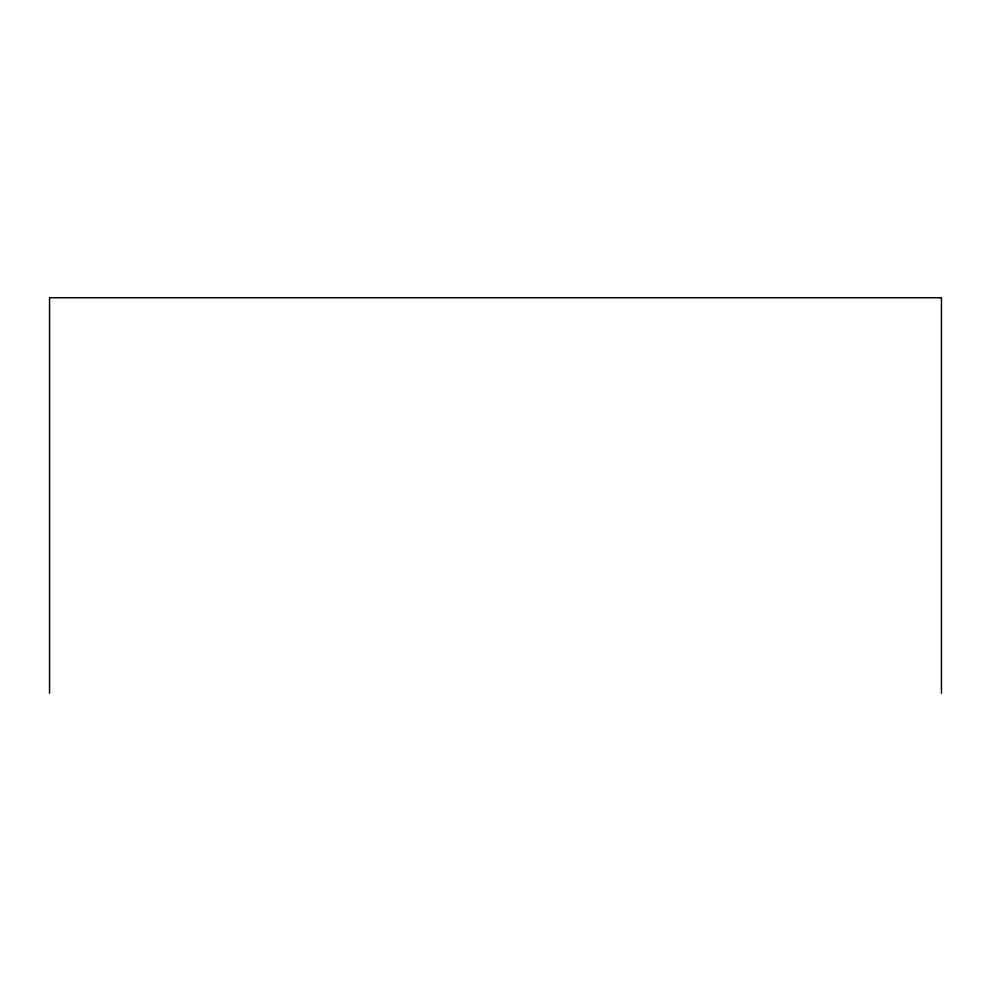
<?xml version="1.0" encoding="UTF-8"?>
<svg xmlns="http://www.w3.org/2000/svg" width="991" height="991" viewBox="0 0 991 991"><rect width="100%" height="100%" fill="white"/><g stroke="black" fill="none" stroke-linecap="round" stroke-linejoin="round"><path stroke-width="1.49" d="M941.45 693.254L941.45 297.746L49.55 297.746L49.55 693.254"/></g></svg>
